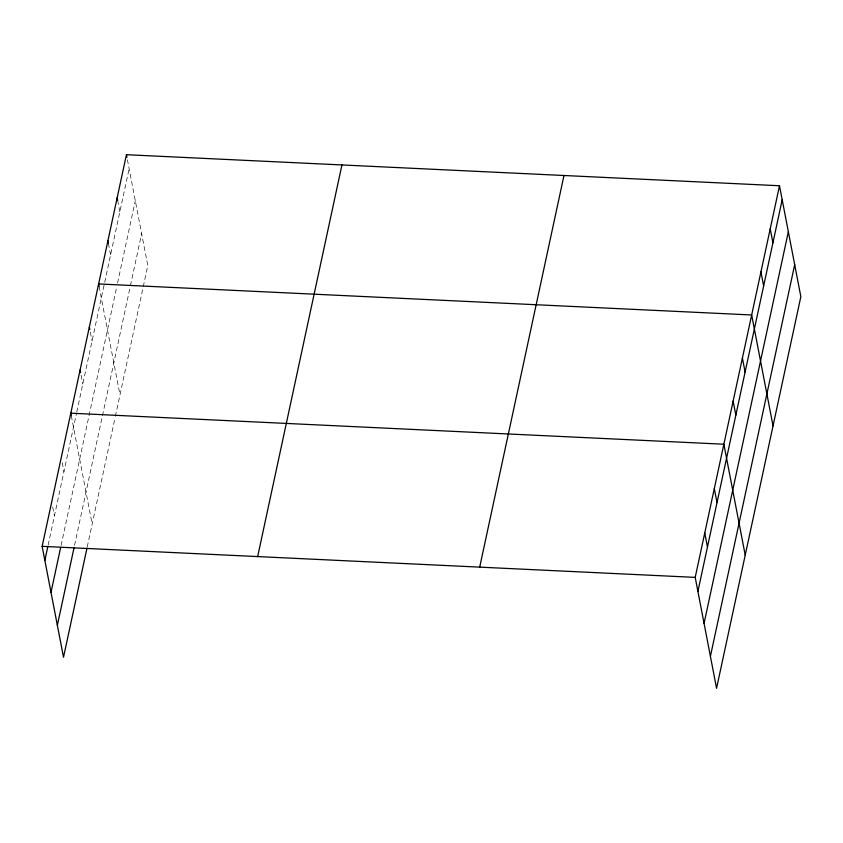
<?xml version="1.0" encoding="UTF-8"?>
<svg xmlns="http://www.w3.org/2000/svg" width="843" height="843" viewBox="0 0 843 843"><rect width="100%" height="100%" fill="white"/><g stroke="black" fill="none" stroke-linecap="round" stroke-linejoin="round"><path stroke-width="0.63" stroke-dasharray="4.21 3.16" d="M48.125 545.147L76.502 413.27M76.776 411.995L129.137 168.726M61.107 545.41L116.755 286.862M117.567 283.058L135.291 200.697M74.542 545.389L130.18 286.862M130.454 285.598L141.635 233.648M87.25 546.928L115.07 417.675M115.343 416.4L147.799 265.619L127.419 159.801M117.651 200.339L119.864 211.804M108.389 243.416L110.591 254.881M99.116 286.494L119.98 394.861M90.327 332.121L92.045 341.046M81.065 375.198L82.783 384.123M71.297 415.736L92.172 524.104M62.234 462.67L63.952 471.585M52.688 507.054L54.405 515.979"/><path stroke-width="1.26" d="M86.977 548.203L63.51 657.255L42.15 546.338L126.439 154.701L779.49 185.745L800.85 296.662L716.561 688.299L695.201 577.381L779.49 185.745M44.848 560.363L47.851 546.412M51.012 592.334L60.559 547.95M57.356 625.285L74.005 547.929M257.663 556.58L341.942 164.943M479.699 567.139L563.978 175.502M697.909 591.396L782.188 199.759M704.063 623.367L788.353 231.741M710.407 656.318L794.696 264.681M42.15 546.338L695.201 577.381M770.217 228.822L772.915 242.837M760.944 271.899L763.642 285.925M773.031 425.894L751.671 314.976L98.62 283.943L99.116 286.494M742.409 358.064L745.107 372.079M733.136 401.142L735.834 415.156M745.223 555.137L723.863 444.219L70.812 413.186L71.297 415.736M714.306 488.603L717.014 502.628M704.759 532.987L707.456 547.012M126.439 154.701L126.924 157.251M117.166 197.789L117.651 200.339M107.893 240.866L108.389 243.416M89.347 327.021L89.843 329.571M80.074 370.109L80.57 372.659"/></g></svg>
